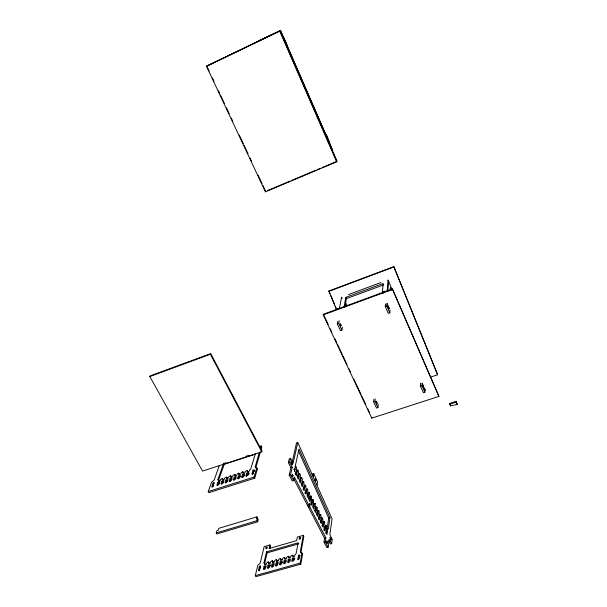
<?xml version="1.0" encoding="UTF-8"?>
<svg xmlns="http://www.w3.org/2000/svg" width="607" height="607" viewBox="0 0 607 607"><rect width="100%" height="100%" fill="white"/><g stroke="black" fill="none" stroke-linecap="round" stroke-linejoin="round"><path stroke-width="0.91" d="M438.929 396.394L392.38 288.902L323.387 314.259L323.243 314.889L371.742 418.14L438.929 396.394L392.38 288.902M385.468 303.986L385.278 306.474L388.328 313.371L389.838 312.833L390.013 310.078M390.24 289.493L390.362 287.627L391.439 290.252M430.386 377.182L437.533 374.807L437.571 374.299L393.837 266.655L328.888 291.034L336.475 309.745M389.838 312.833L386.788 305.92L386.97 303.439M387.85 291.459L388.609 281.132L391.826 289.008M373.783 399.345L373.578 401.758L376.507 408.056L377.933 407.585L378.199 404.118M387.205 290.814L388.025 279.895L388.601 281.208M377.933 407.585L375.005 401.288L375.209 398.875M383.237 293.234L383.366 291.732L384.846 291.193M382.296 293.272L383.154 283.492L345.831 297.331L344.161 306.421M371.742 418.14L371.81 417.381M328.789 540.898L330.383 543.993L331.657 543.629L332.234 539.304L329.851 534.684L332.052 518.818L297.764 442.495L296.527 442.898L292.225 461.904M293.424 478.21L307.855 506.048L309.145 505.661L309.524 503.567L310.101 504.683L308.811 505.07L308.432 507.164L324.57 538.318L324.017 542.127L326.832 547.552L328.121 547.188L329.26 538.986L331.657 543.629M324.077 521.648L323.865 523.044L322.939 521.246L322.62 518.09L322.006 519.44L321.08 517.634L320.762 514.486L320.367 514.433L320.147 515.829L319.214 514.015L318.903 510.866L318.5 510.813L318.273 512.194L317.34 510.373L317.036 507.232L316.634 507.179L316.399 508.552L315.458 506.731L315.162 503.59L314.752 503.529L314.517 504.903L313.576 503.066L313.28 499.933L312.871 499.864L312.635 501.23L311.687 499.394L311.399 496.268L310.981 496.192L310.738 497.558L309.79 495.707L309.502 492.588L309.084 492.512L308.834 493.863L307.886 492.011L307.605 488.893L307.188 488.81L306.93 490.16L305.974 488.301L305.7 485.183L305.275 485.099L305.018 486.442L304.061 484.583L303.788 481.465L303.363 481.381L303.098 482.717L302.134 480.843L302.4 479.515L301.869 477.739L301.444 477.641L301.171 478.969L300.207 477.094L300.48 475.774L299.941 473.991L299.509 473.9L299.236 475.22L298.265 473.339L298.545 472.018L298.014 470.235L297.574 470.137L297.301 471.449L296.322 469.56L296.611 468.247L296.072 466.472L295.639 466.366L295.351 467.671L295.055 467.102L299.031 448.96L329.927 517.695L328.341 528.856L327.757 528.811L327.56 530.222L326.634 528.431L326.308 525.267L325.716 526.641L324.791 524.843L324.464 521.686L322.81 522.012L323.205 522.05M327.431 541.93L327.203 543.546L326.642 542.461L326.87 540.845L327.431 541.93L326.149 542.294M325.876 533.439L326.429 529.85L327.355 531.641L326.945 534.509L326.02 532.711M328.121 547.188L325.306 541.763L325.853 537.946L309.722 506.777L310.101 504.683M327.082 529.213L328.69 518.052L298.174 450.219M323.918 530.564L324.578 526.261L325.504 528.06L325.086 530.905L324.153 529.107M323.652 524.456L323.22 527.293L322.287 525.487L322.719 522.65L323.652 524.456L322.378 524.827L322.165 526.246M320.299 522.635L320.86 519.038L321.793 520.844L321.353 523.674L320.413 521.853M319.919 517.225L319.472 520.04L318.531 518.211L318.986 515.404L319.919 517.225L318.652 517.596L318.425 519M318.053 513.59L317.59 516.39L316.649 514.561L317.112 511.762L318.053 513.59L316.778 513.962M316.171 509.941L315.701 512.725L314.752 510.897L315.23 508.112L316.171 509.941L314.896 510.32M314.282 506.276L313.804 509.053L312.855 507.217L313.341 504.44L314.282 506.276L313.007 506.655M316.983 485.274L317.544 482.004L313.766 473.559L312.537 473.938L312.233 475.554M312.393 502.604L311.907 505.373L310.951 503.522L311.444 500.767L312.393 502.604L311.11 502.991M337.796 321.293L337.302 323.842L340.444 330.58L341.893 330.056L342.401 327.226M300.791 564.153L302.605 553.903L300.321 551.717L303.295 535.336L297.347 537.058L296.671 540.609L269.129 548.523L269.956 544.965L264.159 546.634L260.206 563.068L257.808 565.352L255.312 575.626L255.888 576.65L300.791 564.153L300.23 563.106L302.051 552.863M344.639 306.975L344.966 305.177M344.935 306.823L346.415 298.621L345.831 297.331M300.875 552.757L303.826 536.353L303.295 535.336M310.488 498.924L309.995 501.67L309.039 499.819L309.54 497.072L310.488 498.924L309.213 499.303L308.576 498.074M298.523 555.23L297.718 559.601L298.955 559.252L299.744 554.889L298.523 555.23L299.076 556.27L298.439 559.768M307.855 506.048L308.106 504.652M313.174 476.798L313.766 473.559M308.584 495.221L308.083 497.96L307.119 496.101L307.628 493.37L308.584 495.221L307.309 495.608M299.471 537.726L299.19 539.228L300.382 538.887L300.662 537.385L299.471 537.726L300.01 538.743M306.672 491.511L306.156 494.235L305.192 492.368L305.716 489.652L306.672 491.511L305.397 491.905L305.048 493.719M341.893 330.056L338.767 323.319L339.245 320.762M292.331 558.349L291.77 561.27L293.818 560.693L294.372 557.772L292.331 558.349L292.885 559.388L292.604 560.845M266.534 551.854L267.08 552.863L264.417 564.844L266.412 564.282L266.739 562.833L268.203 561.885L268.734 562.272L268.408 563.721L270.403 563.152L270.73 561.71L272.194 560.754L272.733 561.141L272.406 562.59L274.417 562.021L274.728 560.58L276.193 559.624L276.739 560.011L276.428 561.46L278.438 560.891L278.742 559.449L280.206 558.493L280.753 558.88L280.449 560.322L282.467 559.753L282.771 558.311L284.228 557.355L284.789 557.742L284.493 559.184L286.512 558.615L286.808 557.173L288.272 556.217L288.826 556.596L288.545 558.045L290.571 557.469L290.852 556.027L292.316 555.071L292.885 555.458L292.604 556.9L294.645 556.323L294.919 554.881L296.095 553.728L298.143 542.802L266.534 551.854L263.962 562.81L265.312 564.411L263.962 562.81M339.381 308.553L341.604 297.134L342.189 298.409M304.76 487.793L304.228 490.502L303.265 488.627L303.796 485.926L304.76 487.793L303.47 488.18L303.121 489.993M288.386 562.719L288.818 560.527L288.257 559.495L290.29 558.926L289.721 561.847L287.68 562.416L288.257 559.495M302.832 484.052L302.294 486.753L301.322 484.872L301.869 482.178L302.832 484.052L301.55 484.447M284.197 560.64L283.598 563.562L285.639 562.985L286.223 560.064L284.197 560.64L284.759 561.672L284.311 563.865M300.897 480.304L300.351 482.99L299.38 481.108L299.934 478.43L300.897 480.304L299.615 480.706M280.252 565.003L280.707 562.803L280.146 561.779L282.172 561.209L281.565 564.131L279.531 564.7L280.146 561.779M298.963 476.541L298.401 479.219L297.43 477.322L297.991 474.659L298.963 476.541L297.673 476.943L297.028 475.691M276.2 566.134L276.671 563.941L276.109 562.909L278.127 562.34L277.505 565.269L275.479 565.838L276.109 562.909M297.013 472.77L296.451 475.433L295.472 473.528L296.041 470.88L297.013 472.77L295.73 473.172L295.343 474.947M297.764 442.495L293.105 463.308L290.556 458.353L289.266 458.763L288.355 462.671L290.928 467.648L289.228 475.152L292.225 480.926L293.538 480.516L294.304 476.988L309.145 505.661M292.969 475.364L292.642 476.852L292.043 475.698L292.369 474.211L292.969 475.364L291.663 475.767M295.063 468.983L294.486 471.631L294.774 468.414L295.063 468.983L293.773 469.386M272.164 567.264L272.649 565.071L272.088 564.04L274.098 563.478L273.461 566.399L271.443 566.968L272.088 564.04M293.538 480.516L290.541 474.742L292.225 467.238L289.653 462.261L290.556 458.353M268.142 568.395L268.643 566.194L268.074 565.17L270.077 564.609L269.425 567.53L267.414 568.099L268.074 565.17M264.128 569.518L264.644 567.317L264.075 566.293L266.071 565.732L265.403 568.66L263.392 569.222L264.075 566.293M269.88 548.637L270.502 545.959L269.956 544.965M266.147 547.324L265.79 548.834L266.959 548.5L267.315 546.99L266.147 547.324L266.693 548.326M259.166 570.77L260.008 567.264L259.439 566.248L260.631 565.906L259.591 570.284L258.392 570.626L259.439 566.248M257.687 521.77L258.241 519.66L257.649 518.575L256.404 518.947L256.958 516.853L218.793 528.325L218.118 530.427L216.911 530.791L216.229 532.908L216.828 533.97L257.687 521.77L257.095 520.685L257.649 518.575M257.186 519.334L257.55 517.93L256.958 516.853M219.37 465.44L214.15 480.046L211.57 482.254L208.209 491.564L208.831 492.672L254.728 478.195L257.376 468.953L256.784 467.83L255.145 466.942L259.318 452.64M254.728 478.195L254.121 477.056L256.784 467.83M261.784 451.866L262.004 451.084L210.72 353.585L150.233 375.862L149.838 376.545L202.556 471.078L261.784 451.866L210.409 354.253L210.72 353.585M255.744 468.065L260.418 451.942M260.934 450.151L261.845 447.025L261.268 445.94L259.553 446.502M252.74 474.477L253.658 471.32L253.058 470.197L254.31 469.795L253.165 473.733L251.897 474.135L253.058 470.197M260.357 449.059L261.268 445.94M255.335 453.702L250.759 469.044L249.485 470.159L249.09 471.457L247.011 472.125L247.406 470.82L246.874 470.524L245.334 471.48L244.932 472.785L242.853 473.445L243.263 472.14L242.732 471.844L241.191 472.8L240.782 474.105L238.71 474.765L239.128 473.46L238.604 473.157L237.064 474.12L236.647 475.425L234.583 476.078L235.008 474.773L234.492 474.469L232.951 475.433L232.527 476.738L230.47 477.39L230.903 476.085L230.387 475.782L228.854 476.738L228.414 478.043L226.365 478.695L226.806 477.39L226.305 477.087L224.765 478.043L224.317 479.348L222.276 480L222.723 478.695L222.223 478.384L220.69 479.34L220.235 480.653L218.201 481.298L224.249 464.249L223.664 463.179M248.703 472.77L247.906 475.402L245.812 476.063L246.617 473.43L248.703 472.77L249.302 473.892M437.533 374.807L393.837 266.655M246.685 476.313L247.216 474.553L246.617 473.43M242.512 477.633L243.058 475.873L242.451 474.757L244.53 474.09L243.718 476.73L241.632 477.39L242.451 474.757M238.346 478.953L238.908 477.193L238.301 476.078L240.372 475.418L239.545 478.05L237.458 478.718L238.301 476.078M336.688 161.803L336.961 160.969L280.244 30.752L206.448 66.269L265.434 191.827L336.688 161.803L279.759 31.162M234.203 480.266L234.765 478.506L234.158 477.39L236.229 476.73L235.379 479.371L233.308 480.031L234.158 477.39M230.061 481.579L230.645 479.818L230.038 478.703L232.094 478.05L231.229 480.691L229.165 481.351L230.038 478.703M225.941 482.891L226.532 481.123L225.925 480.016L227.982 479.355L227.094 482.004L225.03 482.656L225.925 480.016M315.883 480.016L315.503 481.146L314.98 479.978L315.359 478.855L315.883 480.016L314.646 480.395M221.828 484.189L222.435 482.421L221.828 481.313L223.869 480.668L222.974 483.309L220.918 483.961L221.828 481.313M217.731 485.486L218.353 483.718L217.738 482.618L219.78 481.966L218.861 484.614L216.813 485.266L217.738 482.618M217.913 479.53L219.264 481.093L217.913 479.53L223.361 464.036M212.602 487.201L213.732 484.022L213.118 482.922L214.339 482.535L212.92 486.495L211.699 486.89L213.118 482.922M329.495 143.829L329.639 143.442M329.791 143.055L326.528 134.837L326.376 135.209M265.434 191.827L265.684 191.364L262.877 185.401M287.619 46.178L283.939 37.725M280.487 30.555L332.59 150.21L280.487 30.555L206.448 66.269M258.21 41.048L280.73 30.35M267.414 190.636L289.971 181.129M291.709 180.4L316.004 170.157M317.734 169.429L320.344 168.329M322.074 167.6L335.959 161.75M328.683 291.413L393.731 267.012M348.471 294.585L380.968 282.513M346.415 298.621L383.73 284.812M149.838 376.545L210.409 354.253M336.384 309.009L337.811 308.485M323.243 314.889L392.342 289.509M337.302 323.842L338.767 323.319M385.278 306.474L386.788 305.92M373.578 401.758L375.005 401.288M424.801 388.837L424.87 392.251L423.398 392.729L420.545 386.287L422.024 385.802L421.994 383.427M223.475 463.596L226.161 462.724M245.873 456.32L248.567 455.447M224.249 464.249L255.297 454.18M449.696 403.412L456.1 401.356L457.101 403.685L457.162 404.444L450.477 405.855L449.696 403.412L450.477 405.855M449.749 404.163L456.161 402.115L456.1 401.356M222.154 479.705L223.33 479.796L222.723 478.695M253.658 471.32L254.91 470.918M218.353 483.718L219.711 483.286M222.435 482.421L223.801 481.988M226.532 481.123L227.906 480.683M230.645 479.818L232.018 479.378M234.765 478.506L236.146 478.066M238.908 477.193L240.979 476.533M243.058 475.873L244.439 475.433M247.216 474.553L248.604 474.113M288.355 462.671L289.653 462.261M208.209 491.564L254.121 477.056M290.928 467.648L292.225 467.238M296.299 470.539L297.574 470.137M296.732 470.637L298.014 470.235M289.228 475.152L290.541 474.742M299.509 473.9L298.234 474.295L299.941 473.991M300.162 478.043L301.444 477.641M302.081 481.776L303.363 481.381M307.81 492.899L309.084 492.512M308.227 492.967L309.502 492.588M310.981 496.192L309.707 496.579L311.399 496.268M312.871 499.864L311.603 500.251L313.28 499.933M216.229 532.908L257.095 520.685M314.752 503.529L313.485 503.909L315.162 503.59M308.432 507.164L309.722 506.777M316.634 507.179L315.359 507.551L317.036 507.232M318.5 510.813L317.233 511.185L318.903 510.866M320.367 514.433L319.1 514.804L320.762 514.486M322.226 518.044L320.959 518.416L322.62 518.09M328.69 518.052L329.927 517.695M320.519 521.216L321.793 520.844M324.237 528.424L325.504 528.06M326.088 532.005L327.355 531.641M267.08 552.863L298.69 543.826M324.57 538.318L325.853 537.946M324.017 542.127L325.306 541.763M299.076 556.27L300.306 555.929M264.644 567.317L265.972 566.946M268.643 566.194L270.646 565.633M272.649 565.071L273.992 564.692M276.671 563.941L278.021 563.562M280.707 562.803L282.733 562.241M284.759 561.672L286.109 561.293M288.818 560.527L290.169 560.147M292.885 559.388L294.926 558.812M255.312 575.626L300.23 563.106M256.829 468.657L257.376 468.953M247.474 471.639L248.005 471.935L247.406 470.82M292.87 556.103L293.439 556.49L292.885 555.458M284.789 558.379L285.343 558.774L284.789 557.742M268.734 562.272L269.296 563.296L268.203 561.885M226.806 477.39L227.413 478.498L226.305 477.087M272.733 561.141L273.294 562.165L272.194 560.754M230.903 476.085L231.51 477.193L230.387 475.782M276.739 560.011L277.293 561.035L276.193 559.624M235.008 474.773L235.615 475.888L234.492 474.469M280.753 558.88L281.314 559.904L280.206 558.493M239.128 473.46L239.727 474.575M238.604 473.157L239.211 474.272M243.263 472.14L243.862 473.255L242.732 471.844M288.826 556.596L289.387 557.628L288.272 556.217M209.218 71.125L206.82 66.004L280.002 30.957L336.824 161.386M212.42 77.946L214.021 81.353M218.429 90.739L219.628 93.296M220.432 95.003L224.438 103.531M226.441 107.796L229.241 113.759M231.244 118.024L232.845 121.438M239.249 135.08L243.255 143.609M244.06 145.316L248.058 153.844M250.061 158.108L251.662 161.523M258.074 175.165L262.08 183.693M323.387 314.259L328.19 324.487M330.193 328.751L331.794 332.158M334.996 338.979L336.597 342.386M337.393 344.093L342.196 354.313M342.993 356.021L346.999 364.541M349.002 368.806L350.603 372.212M353.805 379.034L361.006 394.375M361.802 396.075L365.809 404.603M367.812 408.86L369.405 412.267M422.024 385.802L424.87 392.251M387.145 303.568L389.428 308.758M422.176 383.085L423.489 386.067M424.24 387.774L425.37 390.331M456.161 402.115L457.162 404.444M328.888 291.034L330.003 293.644M330.739 295.389L334.814 304.972M335.557 306.717L336.665 309.327M345.747 302.976L346.832 305.549M345.125 304.282L345.861 306.019M420.514 383.123L420.545 386.287M388.768 307.855L388.692 309.016L388.161 306.482L388.768 307.855M376.977 402.456L376.864 403.822L376.393 401.204L376.977 402.456M331.088 539.251L330.967 540.116L330.079 537.286L331.088 539.251M341.058 325.094L340.846 326.278L340.216 324.935L340.436 323.751L341.058 325.094M292.263 463.923L292.088 464.704L291.003 462.602L291.178 461.821L292.263 463.923M423.716 388.442L423.125 385.817L423.716 388.442"/></g></svg>
